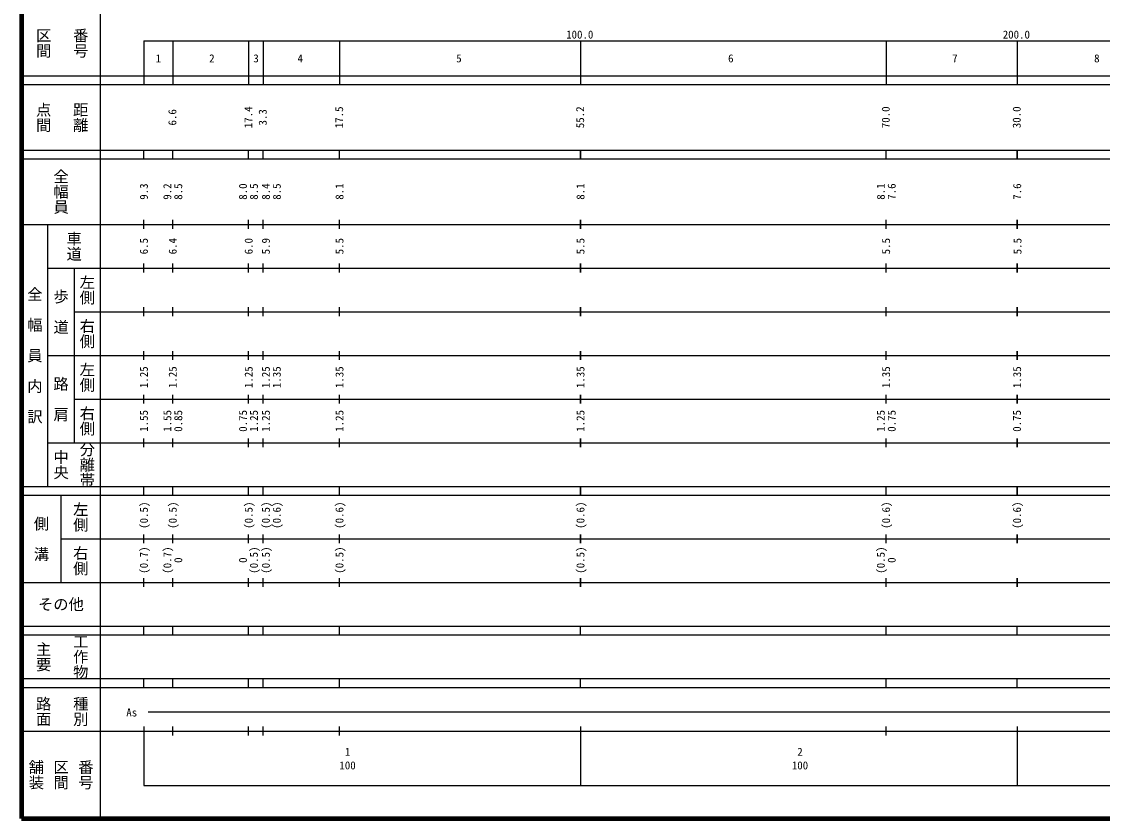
# Model space of a CAD drawing. Units: millimetres on the paper, enlarged 1000 times. Extents: x 40000 to 680000, y 20000 to 380000.
# Drawn here: x 40000 to 287554, y 20000 to 202409 of the extents above; entities that cross this region are included whole.
import ezdxf
from ezdxf.enums import TextEntityAlignment as Align

# ---------------------------------------------------------------- set-up
doc = ezdxf.new("R2010")
doc.units = ezdxf.units.MM
doc.header["$LTSCALE"] = 1000
doc.layers.add('M-TTL', color=2, linetype='Continuous', lineweight=140)
doc.layers.add('M-TTL-BAND', color=7, linetype='Continuous', lineweight=25)
doc.styles.add('@ＭＳ ゴシック', font='')
doc.styles.add('ＭＳ ゴシック', font='')
doc.styles.get('@ＭＳ ゴシック').set_extended_font_data('@MS Gothic')
doc.styles.get('ＭＳ ゴシック').set_extended_font_data('MS Gothic')

msp = doc.modelspace()

# ---------------------------------------------------------------- linework, layer by layer
at = {"layer": 'M-TTL'}
for p, q in [((40000, 380000), (40000, 20000)), ((40000, 20000), (680000, 20000))]:
    msp.add_line(p, q, dxfattribs=at)
at = {"layer": 'M-TTL-BAND'}
for p, q in [((58000, 370000), (58000, 20000)), ((68000, 198000), (579000, 198000)), ((68000, 198000), (68000, 188000)), ((74600, 198000), (74600, 188000)), ((92000, 198000), (92000, 188000)), ((95300, 198000), (95300, 188000)), ((112800, 198000), (112800, 188000)), ((168000, 198000), (168000, 188000)), ((238000, 198000), (238000, 188000)), ((268000, 198000), (268000, 188000)), ((40000, 190000), (579000, 190000)), ((40000, 188000), (579000, 188000)), ((40000, 173000), (579000, 173000)), ((40000, 171000), (579000, 171000)), ((68000, 171000), (68000, 173000)), ((74600, 171000), (74600, 173000)), ((92000, 171000), (92000, 173000)), ((95300, 171000), (95300, 173000)), ((112800, 171000), (112800, 173000)), ((168000, 173000), (168000, 171000)), ((168000, 171000), (168000, 173000)), ((238000, 171000), (238000, 173000)), ((268000, 173000), (268000, 171000)), ((268000, 171000), (268000, 173000)), ((40000, 156000), (579000, 156000)), ((46000, 96000), (46000, 156000)), ((68000, 155000), (68000, 157000)), ((74600, 155000), (74600, 157000)), ((92000, 155000), (92000, 157000)), ((95300, 155000), (95300, 157000)), ((112800, 155000), (112800, 157000)), ((168000, 157000), (168000, 155000)), ((168000, 155000), (168000, 157000)), ((238000, 155000), (238000, 157000)), ((268000, 157000), (268000, 155000)), ((268000, 155000), (268000, 157000)), ((68000, 145000), (68000, 147000)), ((74600, 145000), (74600, 147000)), ((92000, 145000), (92000, 147000)), ((95300, 145000), (95300, 147000)), ((112800, 145000), (112800, 147000)), ((168000, 147000), (168000, 145000)), ((168000, 145000), (168000, 147000)), ((238000, 145000), (238000, 147000)), ((268000, 147000), (268000, 145000)), ((268000, 145000), (268000, 147000)), ((46000, 146000), (579000, 146000)), ((52000, 146000), (52000, 106000)), ((68000, 135000), (68000, 137000)), ((74600, 135000), (74600, 137000)), ((92000, 135000), (92000, 137000)), ((95300, 135000), (95300, 137000)), ((112800, 135000), (112800, 137000)), ((168000, 137000), (168000, 135000)), ((168000, 135000), (168000, 137000)), ((238000, 135000), (238000, 137000)), ((268000, 137000), (268000, 135000)), ((268000, 135000), (268000, 137000)), ((52000, 136000), (579000, 136000)), ((68000, 125000), (68000, 127000)), ((74600, 125000), (74600, 127000)), ((92000, 125000), (92000, 127000)), ((95300, 125000), (95300, 127000)), ((112800, 125000), (112800, 127000)), ((168000, 127000), (168000, 125000)), ((168000, 125000), (168000, 127000)), ((238000, 125000), (238000, 127000)), ((268000, 127000), (268000, 125000)), ((268000, 125000), (268000, 127000)), ((46000, 126000), (579000, 126000)), ((68000, 115000), (68000, 117000)), ((74600, 115000), (74600, 117000)), ((92000, 115000), (92000, 117000)), ((95300, 115000), (95300, 117000)), ((112800, 115000), (112800, 117000)), ((168000, 117000), (168000, 115000)), ((168000, 115000), (168000, 117000)), ((238000, 115000), (238000, 117000)), ((268000, 117000), (268000, 115000)), ((268000, 115000), (268000, 117000)), ((52000, 116000), (579000, 116000)), ((68000, 105000), (68000, 107000)), ((74600, 105000), (74600, 107000)), ((92000, 105000), (92000, 107000)), ((95300, 105000), (95300, 107000)), ((112800, 105000), (112800, 107000)), ((168000, 107000), (168000, 105000)), ((168000, 105000), (168000, 107000)), ((238000, 105000), (238000, 107000)), ((268000, 107000), (268000, 105000)), ((268000, 105000), (268000, 107000)), ((46000, 106000), (579000, 106000)), ((40000, 96000), (579000, 96000)), ((68000, 94000), (68000, 96000)), ((74600, 94000), (74600, 96000)), ((92000, 94000), (92000, 96000)), ((95300, 94000), (95300, 96000)), ((112800, 94000), (112800, 96000)), ((168000, 96000), (168000, 94000)), ((168000, 94000), (168000, 96000)), ((238000, 94000), (238000, 96000)), ((268000, 96000), (268000, 94000)), ((268000, 94000), (268000, 96000)), ((40000, 94000), (579000, 94000)), ((49000, 94000), (49000, 74000)), ((68000, 83000), (68000, 85000)), ((74600, 83000), (74600, 85000)), ((92000, 83000), (92000, 85000)), ((95300, 83000), (95300, 85000)), ((112800, 83000), (112800, 85000)), ((168000, 85000), (168000, 83000)), ((168000, 83000), (168000, 85000)), ((238000, 83000), (238000, 85000)), ((268000, 85000), (268000, 83000)), ((268000, 83000), (268000, 85000)), ((49000, 84000), (579000, 84000)), ((68000, 73000), (68000, 75000)), ((74600, 73000), (74600, 75000)), ((92000, 73000), (92000, 75000)), ((95300, 73000), (95300, 75000)), ((112800, 73000), (112800, 75000)), ((168000, 75000), (168000, 73000)), ((168000, 73000), (168000, 75000)), ((238000, 73000), (238000, 75000)), ((268000, 75000), (268000, 73000)), ((268000, 73000), (268000, 75000)), ((40000, 74000), (579000, 74000)), ((40000, 64000), (579000, 64000)), ((40000, 62000), (579000, 62000)), ((68000, 62000), (68000, 64000)), ((74600, 62000), (74600, 64000)), ((92000, 62000), (92000, 64000)), ((95300, 62000), (95300, 64000)), ((112800, 62000), (112800, 64000)), ((168000, 62000), (168000, 64000)), ((238000, 62000), (238000, 64000)), ((268000, 62000), (268000, 64000)), ((40000, 52000), (579000, 52000)), ((68000, 50000), (68000, 52000)), ((74600, 50000), (74600, 52000)), ((92000, 50000), (92000, 52000)), ((95300, 50000), (95300, 52000)), ((112800, 50000), (112800, 52000)), ((168000, 50000), (168000, 52000)), ((238000, 50000), (238000, 52000)), ((268000, 50000), (268000, 52000)), ((40000, 50000), (579000, 50000)), ((69013, 44406), (565903, 44406)), ((40000, 40000), (579000, 40000)), ((68000, 41000), (68000, 27500)), ((74600, 39000), (74600, 41000)), ((92000, 39000), (92000, 41000)), ((95300, 39000), (95300, 41000)), ((112800, 39000), (112800, 41000)), ((168000, 41000), (168000, 27500)), ((238000, 39000), (238000, 41000)), ((268000, 41000), (268000, 27500)), ((68000, 27500), (579000, 27500))]:
    msp.add_line(p, q, dxfattribs=at)

# ---------------------------------------------------------------- texts
for s, height, rotation, style, p in [('区間', 2566, 270, '@ＭＳ ゴシック', (45000, 197500)), ('番号', 2566, 270, '@ＭＳ ゴシック', (53500, 197500)), ('点間', 2566, 270, '@ＭＳ ゴシック', (45000, 180500)), ('距離', 2566, 270, '@ＭＳ ゴシック', (53500, 180500)), ('6.6', 1833, 90, 'ＭＳ ゴシック', (74522, 180500)), ('17.4', 1833, 90, 'ＭＳ ゴシック', (91922, 180500)), ('3.3', 1833, 90, 'ＭＳ ゴシック', (95222, 180500)), ('17.5', 1833, 90, 'ＭＳ ゴシック', (112722, 180500)), ('55.2', 1833, 90, 'ＭＳ ゴシック', (167922, 180500)), ('70.0', 1833, 90, 'ＭＳ ゴシック', (237922, 180500)), ('30.0', 1833, 90, 'ＭＳ ゴシック', (267922, 180500)), ('全幅員', 2566, 270, '@ＭＳ ゴシック', (49000, 163500)), ('9.3', 1833, 90, 'ＭＳ ゴシック', (68000, 163500)), ('9.2', 1833, 90, 'ＭＳ ゴシック', (73372, 163500)), ('8.5', 1833, 90, 'ＭＳ ゴシック', (75872, 163500)), ('8.0', 1833, 90, 'ＭＳ ゴシック', (90701, 163500)), ('8.5', 1833, 90, 'ＭＳ ゴシック', (93201, 163500)), ('8.4', 1833, 90, 'ＭＳ ゴシック', (95937, 163500)), ('8.5', 1833, 90, 'ＭＳ ゴシック', (98437, 163500)), ('8.1', 1833, 90, 'ＭＳ ゴシック', (112800, 163500)), ('8.1', 1833, 90, 'ＭＳ ゴシック', (168000, 163500)), ('8.1', 1833, 90, 'ＭＳ ゴシック', (236787, 163500)), ('7.6', 1833, 90, 'ＭＳ ゴシック', (239287, 163500)), ('7.6', 1833, 90, 'ＭＳ ゴシック', (268028, 163500)), ('車道', 2566, 270, '@ＭＳ ゴシック', (52000, 151000)), ('6.5', 1833, 90, 'ＭＳ ゴシック', (68000, 151000)), ('6.4', 1833, 90, 'ＭＳ ゴシック', (74600, 151000)), ('6.0', 1833, 90, 'ＭＳ ゴシック', (92000, 151000)), ('5.9', 1833, 90, 'ＭＳ ゴシック', (95937, 151000)), ('5.5', 1833, 90, 'ＭＳ ゴシック', (112800, 151000)), ('5.5', 1833, 90, 'ＭＳ ゴシック', (168000, 151000)), ('5.5', 1833, 90, 'ＭＳ ゴシック', (238000, 151000)), ('5.5', 1833, 90, 'ＭＳ ゴシック', (268110, 151000)), ('左側', 2566, 270, '@ＭＳ ゴシック', (55000, 141000)), ('全\u3000幅\u3000員\u3000内\u3000訳', 2566, 270, '@ＭＳ ゴシック', (43000, 126000)), ('歩\u3000道', 2566, 270, '@ＭＳ ゴシック', (49000, 136000)), ('右側', 2566, 270, '@ＭＳ ゴシック', (55000, 131000)), ('左側', 2566, 270, '@ＭＳ ゴシック', (55000, 121000)), ('1.25', 1833, 90, 'ＭＳ ゴシック', (68000, 121000)), ('1.25', 1833, 90, 'ＭＳ ゴシック', (74600, 121000)), ('1.25', 1833, 90, 'ＭＳ ゴシック', (92000, 121000)), ('1.25', 1833, 90, 'ＭＳ ゴシック', (95937, 121000)), ('1.35', 1833, 90, 'ＭＳ ゴシック', (98437, 121000)), ('1.35', 1833, 90, 'ＭＳ ゴシック', (112800, 121000)), ('1.35', 1833, 90, 'ＭＳ ゴシック', (168000, 121000)), ('1.35', 1833, 90, 'ＭＳ ゴシック', (238000, 121000)), ('1.35', 1833, 90, 'ＭＳ ゴシック', (268014, 121000)), ('路\u3000肩', 2566, 270, '@ＭＳ ゴシック', (49000, 116000)), ('右側', 2566, 270, '@ＭＳ ゴシック', (55000, 111000)), ('1.55', 1833, 90, 'ＭＳ ゴシック', (68000, 111000)), ('1.55', 1833, 90, 'ＭＳ ゴシック', (73372, 111000)), ('0.85', 1833, 90, 'ＭＳ ゴシック', (75872, 111000)), ('0.75', 1833, 90, 'ＭＳ ゴシック', (90701, 111000)), ('1.25', 1833, 90, 'ＭＳ ゴシック', (93201, 111000)), ('1.25', 1833, 90, 'ＭＳ ゴシック', (95937, 111000)), ('1.25', 1833, 90, 'ＭＳ ゴシック', (112800, 111000)), ('1.25', 1833, 90, 'ＭＳ ゴシック', (168000, 111000)), ('1.25', 1833, 90, 'ＭＳ ゴシック', (236787, 111000)), ('0.75', 1833, 90, 'ＭＳ ゴシック', (239287, 111000)), ('0.75', 1833, 90, 'ＭＳ ゴシック', (267981, 111000)), ('中央', 2566, 270, '@ＭＳ ゴシック', (49000, 101000)), ('分離帯', 2566, 270, '@ＭＳ ゴシック', (55000, 101000)), ('左側', 2566, 270, '@ＭＳ ゴシック', (53500, 89000)), ('(0.5)', 1833, 90, 'ＭＳ ゴシック', (68000, 89405)), ('(0.5)', 1833, 90, 'ＭＳ ゴシック', (74600, 89405)), ('(0.5)', 1833, 90, 'ＭＳ ゴシック', (92000, 89405)), ('(0.5)', 1833, 90, 'ＭＳ ゴシック', (95937, 89405)), ('(0.6)', 1833, 90, 'ＭＳ ゴシック', (98437, 89405)), ('(0.6)', 1833, 90, 'ＭＳ ゴシック', (112800, 89405)), ('(0.6)', 1833, 90, 'ＭＳ ゴシック', (168000, 89405)), ('(0.6)', 1833, 90, 'ＭＳ ゴシック', (238000, 89405)), ('(0.6)', 1833, 90, 'ＭＳ ゴシック', (268000, 89405)), ('側\u3000溝', 2566, 270, '@ＭＳ ゴシック', (44500, 84000)), ('右側', 2566, 270, '@ＭＳ ゴシック', (53500, 79000)), ('(0.7)', 1833, 90, 'ＭＳ ゴシック', (68000, 79118)), ('(0.7)', 1833, 90, 'ＭＳ ゴシック', (73372, 79118)), ('(0.5)', 1833, 90, 'ＭＳ ゴシック', (93201, 79118)), ('(0.5)', 1833, 90, 'ＭＳ ゴシック', (95937, 79118)), ('(0.5)', 1833, 90, 'ＭＳ ゴシック', (112800, 79118)), ('(0.5)', 1833, 90, 'ＭＳ ゴシック', (168000, 79118)), ('(0.5)', 1833, 90, 'ＭＳ ゴシック', (236787, 79118)), ('0', 1833, 90, 'ＭＳ ゴシック', (75872, 79118)), ('0', 1833, 90, 'ＭＳ ゴシック', (90701, 79118)), ('0', 1833, 90, 'ＭＳ ゴシック', (239287, 79118)), ('主要', 2566, 270, '@ＭＳ ゴシック', (45000, 57000)), ('工作物', 2566, 270, '@ＭＳ ゴシック', (53500, 57000)), ('路面', 2566, 270, '@ＭＳ ゴシック', (45000, 44500)), ('種別', 2566, 270, '@ＭＳ ゴシック', (53500, 44500)), ('舗装', 2566, 270, '@ＭＳ ゴシック', (43333, 30000)), ('区間', 2566, 270, '@ＭＳ ゴシック', (49000, 30000)), ('番号', 2566, 270, '@ＭＳ ゴシック', (54667, 30000))]:
    msp.add_text(s, height=height, rotation=rotation, dxfattribs=dict(at, style=style)).set_placement(p, align=Align.MIDDLE_CENTER)
at = {"layer": 'M-TTL-BAND', "style": 'ＭＳ ゴシック'}
for s, height, p in [('100.0', 1833, (167844, 199445)), ('200.0', 1833, (267844, 199445)), ('1', 1833, (71320, 194000)), ('2', 1833, (83582, 194000)), ('3', 1833, (93707, 194000)), ('4', 1833, (103823, 194000)), ('5', 1833, (140172, 194000)), ('6', 1833, (202444, 194000)), ('7', 1833, (253775, 194000)), ('8', 1833, (286289, 194000)), ('その他', 2566, (49000, 69000)), ('As', 1833, (65219, 44251)), ('1', 1833, (114655, 35240)), ('2', 1833, (218288, 35238)), ('100', 1833, (114655, 32133)), ('100', 1833, (218288, 32131))]:
    msp.add_text(s, height=height, dxfattribs=at).set_placement(p, align=Align.MIDDLE_CENTER)

doc.saveas('drawing.dxf')
